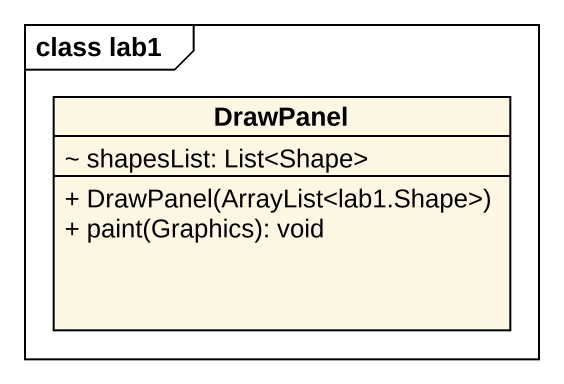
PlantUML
@startuml
mainframe class lab1
hide circle
hide empty members
skinparam classAttributeIconSize 0
class DrawPanel {
  ~ shapesList: List<Shape>
  + DrawPanel(ArrayList<lab1.Shape>)
  + paint(Graphics): void
}
@enduml
